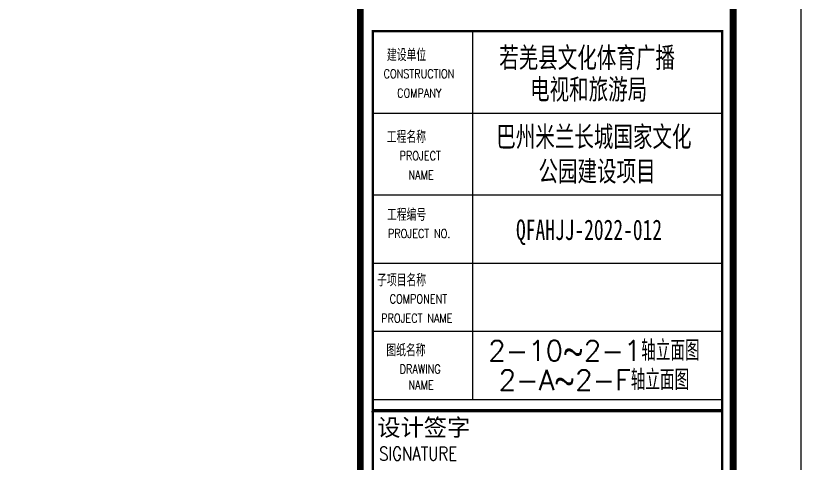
# Model space of a CAD drawing. Header units: inches. Extents: x 0 to 508000, y 0 to 738838.
# Drawn here: x 399571 to 411100, y 324643 to 331205 of the extents above; entities that cross this region are included whole.
import ezdxf
from ezdxf.enums import TextEntityAlignment as Align

# ---------------------------------------------------------------- set-up
doc = ezdxf.new("R2010")
doc.units = ezdxf.units.IN
doc.header["$LTSCALE"] = 1000
doc.header["$MEASUREMENT"] = 0
for name, color, linetype, true_color in [('TK', 7, 'Continuous', 0xffffff), ('TK-TEXT', 4, 'Continuous', 0x00ffff), ('ZG-图名', 1, 'Continuous', 0xff0000), ('ZG-图框层', 4, 'Continuous', 0x00ffff)]:
    doc.layers.add(name, color=color, linetype=linetype, true_color=true_color)
doc.styles.add('CCIAD-图框(可变字)', font='simhei.ttf', dxfattribs={"height": 0.2, "bigfont": 'gbcbig.shx'})
doc.styles.add('CCIAD-图框(标题项)', font='simhei.ttf', dxfattribs={"height": 0.2, "bigfont": 'gbcbig.shx'})
doc.styles.add('CCIAD-图框(版权说明)', font='SIMPLEX.shx', dxfattribs={"height": 0.2, "bigfont": 'gbcbig.shx'})
doc.styles.add('TXTSTY_ANONYMOUS', font='txt.shx', dxfattribs={"height": 0.2, "bigfont": 'gbcbig.shx'})
doc.styles.add('基本字体', font='simplex.shx', dxfattribs={"height": 0.2, "bigfont": 'gbcbig.shx'})

# ---------------------------------------------------------------- blocks, each defined once
blk = doc.blocks.new('DAnoyomous25938')
at = {"layer": 'TK', "style": '基本字体'}
blk.add_text('建设单位', height=180, dxfattribs=at).set_placement((405019, 330539))
at = {"layer": 'TK', "style": '基本字体', "width": 0.8}
for s, height, p in [('CONSTRUCTION', 130.03, (404969, 330289)), ('COMPANY', 130, (405169, 330005))]:
    blk.add_text(s, height=height, dxfattribs=at).set_placement(p)
blk = doc.blocks.new('DAnoyomous25942')
at = {"layer": 'TK', "style": '基本字体'}
blk.add_text('工程名称', height=180, dxfattribs=at).set_placement((405017, 329338))
at = {"layer": 'TK', "style": '基本字体', "width": 0.8}
for s, p in [('PROJECT', (405204, 329088)), ('NAME', (405335, 328805))]:
    blk.add_text(s, height=130, dxfattribs=at).set_placement(p)
blk = doc.blocks.new('DAnoyomous25945')
at = {"layer": 'TK', "style": '基本字体'}
blk.add_text('工程编号', height=180, dxfattribs=at).set_placement((405020, 328197))
at = {"layer": 'TK', "style": '基本字体', "width": 0.8}
blk.add_text('PROJECT NO.', height=130, dxfattribs=at).set_placement((405033, 327947))
blk = doc.blocks.new('DAnoyomous25949')
at = {"layer": 'TK', "style": '基本字体'}
blk.add_text('子项目名称', height=180, dxfattribs=at).set_placement((404874, 327238))
at = {"layer": 'TK', "style": '基本字体', "width": 0.8}
for s, p in [('COMPONENT', (405060, 326988)), ('PROJECT NAME', (404934, 326705))]:
    blk.add_text(s, height=130, dxfattribs=at).set_placement(p)
blk = doc.blocks.new('DAnoyomous25953')
at = {"layer": 'TK', "style": '基本字体'}
blk.add_text('图纸名称', height=180, dxfattribs=at).set_placement((405010, 326210))
at = {"layer": 'TK', "style": '基本字体', "width": 0.8}
for s, p in [('DRAWING', (405207, 325960)), ('NAME', (405335, 325727))]:
    blk.add_text(s, height=130, dxfattribs=at).set_placement(p)

msp = doc.modelspace()

# ---------------------------------------------------------------- linework, layer by layer
at = {"layer": 'TK', "lineweight": -3}
for p, q in [((404832, 330978), (409939, 330978)), ((406277, 330978), (406277, 325578)), ((404832, 329778), (409939, 329778)), ((406032, 329778), (409939, 329778)), ((404832, 328578), (409939, 328578)), ((404832, 327578), (409939, 327578)), ((404832, 327578), (409939, 327578)), ((404832, 326578), (409939, 326578)), ((404832, 326578), (409939, 326578)), ((404832, 325578), (409939, 325578)), ((409919, 325401), (404812, 325401))]:
    msp.add_line(p, q, dxfattribs=at)
at = {"layer": 'TK', "color": 0, "lineweight": -3}
for p, q in [((404792, 325401), (409919, 325401)), ((404812, 325424), (409939, 325424))]:
    msp.add_line(p, q, dxfattribs=at)
at = {"layer": 'TK', "lineweight": -3}
for points, const_width in [([(404629, 313484), (404629, 395538)], 100), ([(404812, 325424), (409939, 325424)], 34.7)]:
    msp.add_lwpolyline(points, dxfattribs=dict(at, const_width=const_width))
msp.add_lwpolyline([(404629, 313484), (410100, 313484), (410100, 395538)], dxfattribs=at)
at = {"layer": 'TK', "lineweight": -3, "const_width": 34.7}
msp.add_lwpolyline([(404812, 330978), (409939, 330978), (409939, 313764), (404812, 313764)], close=True, dxfattribs=at)
at = {"layer": 'ZG-图框层', "lineweight": -3}
msp.add_lwpolyline([(277300, 396538), (277300, 312438), (411100, 312438), (411100, 396538)], close=True, dxfattribs=at)
at = {"layer": 'ZG-图框层', "lineweight": -3, "const_width": 100}
msp.add_lwpolyline([(279800, 313484), (279800, 395538), (410100, 395538), (410100, 313484)], close=True, dxfattribs=at)

# ---------------------------------------------------------------- block references
at = {"layer": 'TK'}
for name in ['DAnoyomous25938', 'DAnoyomous25942', 'DAnoyomous25945', 'DAnoyomous25949', 'DAnoyomous25953']:
    msp.add_blockref(name, (0, 0), dxfattribs=at)

# ---------------------------------------------------------------- texts
at = {"layer": 'TK', "style": 'CCIAD-图框(标题项)'}
msp.add_text('设计签字', height=250, dxfattribs=at).set_placement((404878, 325044))
at = {"layer": 'TK', "style": 'CCIAD-图框(版权说明)', "width": 0.8}
msp.add_text('SIGNATURE', height=200, dxfattribs=at).set_placement((404904, 324685))
at = {"layer": 'TK-TEXT', "style": 'CCIAD-图框(可变字)', "width": 0.7}
for tag, p, s in [('若羌县文化体育广播', (406667, 330442), '若羌县文化体育广播'), ('电视和旅游局', (407120, 329977), '电视和旅游局'), ('巴州米兰长城国家文化', (406624, 329283), '巴州米兰长城国家文化'), ('公园建设项目', (407243, 328777), '公园建设项目')]:
    msp.add_attdef(tag, p, s, height=300, dxfattribs=at)
msp.add_attdef('QFAHJJ-2022-012', text='QFAHJJ-2022-012', height=300, dxfattribs=at).set_placement((407985, 327917), align=Align.CENTER)
at = {"layer": 'ZG-图名', "style": 'TXTSTY_ANONYMOUS'}
for s, p in [('2-10~2-1轴立面图', (408057, 326295)), ('2-A~2-F轴立面图', (408057, 325865))]:
    msp.add_text(s, height=297.5, dxfattribs=at).set_placement(p, align=Align.MIDDLE_CENTER)

doc.saveas('drawing.dxf')
